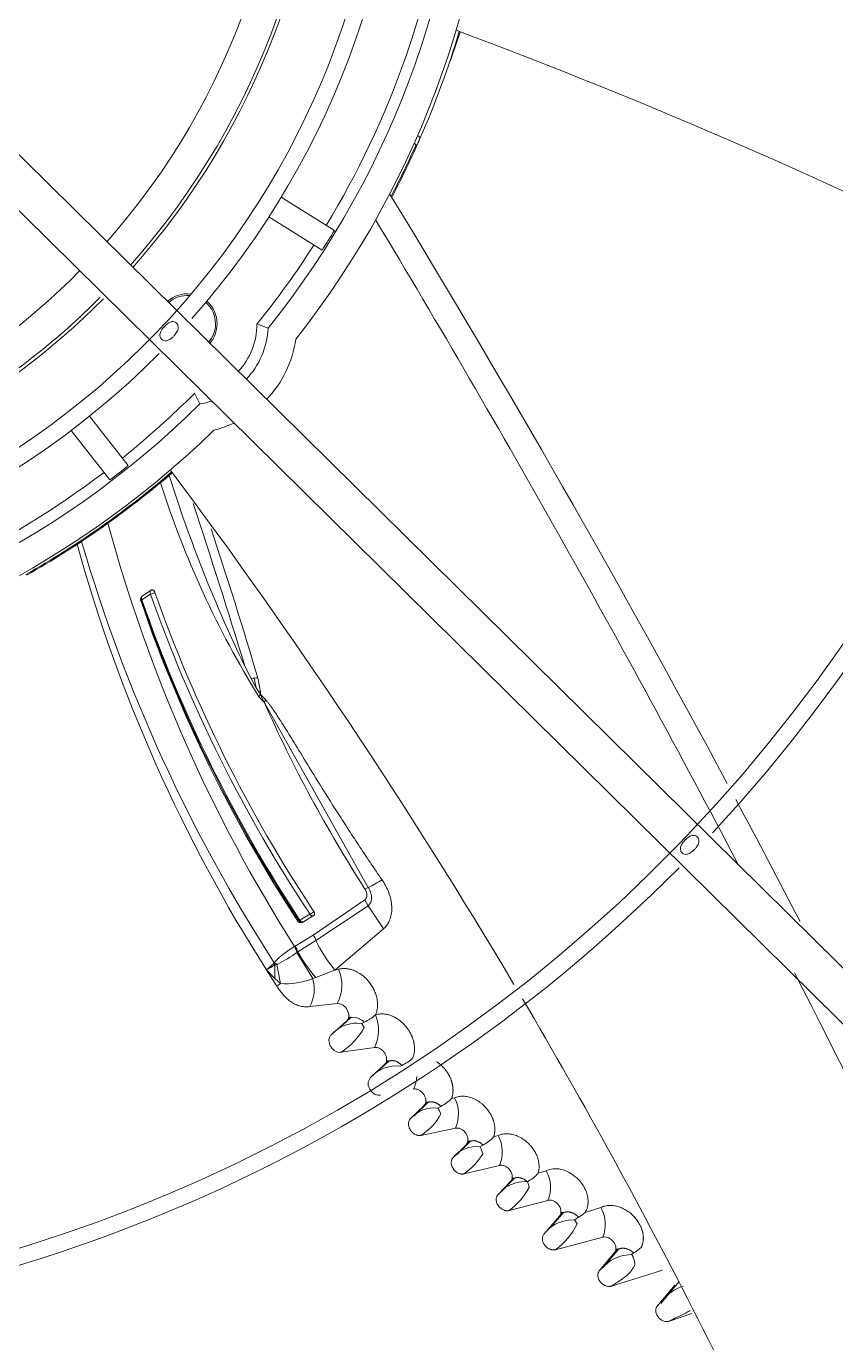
# Model space of a CAD drawing. Header units: millimetres. Extents: x 113490 to 142599, y -20467 to 115.
# Drawn here: x 123028.7 to 123150.5, y -10526.5 to -10328.6 of the extents above; entities that cross this region are included whole.
import ezdxf

# ---------------------------------------------------------------- set-up
doc = ezdxf.new("R2010")
doc.units = ezdxf.units.MM
doc.layers.add('DV3_0', color=7, linetype='Continuous')

msp = doc.modelspace()

# ---------------------------------------------------------------- linework, layer by layer
at = {"layer": 'DV3_0', "color": 7, "linetype": 'Continuous', "lineweight": 15}
for p, q in [((123286.33, -10603.11), (122977.04, -10298.11)), ((122973.48, -10303.03), (123282.15, -10607.41)), ((123075.01, -10359.27), (123067.01, -10354.27)), ((123073.16, -10362.24), (123065.15, -10357.24)), ((123063.37, -10373.32), (123065.06, -10373.94)), ((123053.99, -10383.74), (123054.79, -10385.35)), ((123043.99, -10394.63), (123038.18, -10387.19)), ((123041.24, -10396.79), (123035.42, -10389.35)), ((123046.05, -10414.8), (123047.34, -10413.95)), ((123046.16, -10414.2), (123047.45, -10413.35)), ((123045.87, -10414.9), (123045.93, -10414.8)), ((123063.71, -10428.77), (123063.61, -10428.62)), ((123063.71, -10428.77), (123063.7, -10428.63)), ((123063.92, -10428.97), (123063.91, -10428.67)), ((123079.62, -10458.31), (123080.12, -10458.09)), ((123071.84, -10465.24), (123079.58, -10459.94)), ((123072.23, -10466.03), (123080.09, -10460.82)), ((123079.58, -10459.94), (123080.09, -10460.82)), ((123080.09, -10460.82), (123082.41, -10464.29)), ((123069.71, -10463.08), (123069.53, -10463.15)), ((123071.34, -10462.11), (123069.84, -10463.01)), ((123071.89, -10462.31), (123070.39, -10463.22)), ((123069.12, -10466.91), (123071.84, -10465.24)), ((123069.05, -10466.95), (123069.12, -10466.91)), ((123069.51, -10467.76), (123072.23, -10466.03)), ((123065.92, -10469.5), (123065.96, -10469.44)), ((123065.92, -10469.5), (123066.08, -10469.71)), ((123065.96, -10469.44), (123066.35, -10469.66)), ((123065.97, -10469.39), (123066.48, -10469.61)), ((123066.35, -10469.66), (123066.48, -10469.61)), ((123066.89, -10472.51), (123066.35, -10469.66)), ((123069.35, -10467.87), (123069.38, -10467.85)), ((123069.38, -10467.85), (123069.51, -10467.76)), ((123071.75, -10471.78), (123069.38, -10467.85)), ((123066.36, -10472.9), (123064.8, -10470.48)), ((123075.09, -10470.49), (123072.23, -10471.59)), ((123071.33, -10475.98), (123075.42, -10475.53)), ((123076.87, -10478.14), (123074.54, -10480.25)), ((123077.44, -10477.69), (123075.74, -10479.23)), ((123079.16, -10478.51), (123079.51, -10478.33)), ((123079.52, -10479.13), (123079.16, -10478.51)), ((123081.08, -10482.14), (123076, -10482.86)), ((123080.42, -10486.72), (123082.58, -10484.71)), ((123083.27, -10484.15), (123081.58, -10485.71)), ((123084.98, -10484.94), (123085.18, -10484.83)), ((123086.89, -10483.67), (123086.83, -10483.69)), ((123086.48, -10492.83), (123088.48, -10490.91)), ((123089.14, -10490.36), (123086.96, -10492.44)), ((123090.57, -10491.26), (123091.03, -10490.99)), ((123090.57, -10491.26), (123090.83, -10491.66)), ((123093.11, -10489.69), (123092.66, -10489.81)), ((123090.83, -10491.66), (123091.06, -10492.09)), ((123093.22, -10494.27), (123088.05, -10495.36)), ((123099.66, -10495.39), (123098.98, -10495.59)), ((123092.91, -10498.66), (123094.83, -10496.75)), ((123095.49, -10496.2), (123093.38, -10498.27)), ((123096.93, -10497.07), (123097.37, -10496.8)), ((123097.17, -10497.57), (123097.38, -10498.09)), ((123099.86, -10499.88), (123094.53, -10501.14)), ((123106.88, -10500.67), (123105.68, -10501.06)), ((123099.66, -10504.22), (123101.52, -10502.31)), ((123099.66, -10504.22), (123100.73, -10503.22)), ((123102.16, -10501.76), (123100.13, -10503.83)), ((123104.06, -10502.32), (123104.21, -10502.75)), ((123104.21, -10502.75), (123104.33, -10503.17)), ((123107.15, -10505.13), (123101.33, -10506.66)), ((123109.56, -10506.92), (123107.63, -10509.13)), ((123115.11, -10506.2), (123112.74, -10506.96)), ((123106.57, -10510.16), (123108.89, -10507.49)), ((123110.26, -10508.1), (123111.13, -10508.05)), ((123111.13, -10508.05), (123111.75, -10507.64)), ((123111.13, -10508.05), (123111.35, -10508.34)), ((123111.35, -10508.34), (123111.57, -10508.66)), ((123115.39, -10510.67), (123108.29, -10512.54)), ((123114.91, -10515.69), (123117.16, -10512.99)), ((123117.83, -10512.41), (123115.99, -10514.6)), ((123119.29, -10513.3), (123119.73, -10513.26)), ((123119.73, -10513.26), (123120.05, -10513.04)), ((123114.91, -10515.69), (123116.25, -10514.41)), ((123120.08, -10513.96), (123120.16, -10514.24)), ((123124.4, -10515.62), (123116.7, -10518.02)), ((123123.62, -10521), (123126.23, -10517.9)), ((123126.89, -10517.35), (123124.12, -10520.61)), ((123128.82, -10522.16), (123125.45, -10523.3))]:
    msp.add_line(p, q, dxfattribs=at)
at = {"layer": 'DV3_0', "color": 7, "linetype": 'Continuous', "lineweight": 20}
for p, q in [((123087.38, -10346.6), (123087.25, -10346.54)), ((123062.5, -10426.65), (123061.54, -10424.79)), ((123063.27, -10428.05), (123062.95, -10426.6)), ((123063.61, -10428.62), (123063.27, -10428.05)), ((123063.91, -10428.67), (123063.49, -10426.55)), ((123063.61, -10428.62), (123063.7, -10428.63)), ((123063.91, -10429.06), (123063.67, -10429.39)), ((123064.44, -10430.2), (123063.67, -10429.39)), ((123063.7, -10428.63), (123063.91, -10428.67)), ((123063.82, -10428.94), (123063.71, -10428.77)), ((123063.82, -10428.94), (123063.92, -10428.97)), ((123063.91, -10429.06), (123063.92, -10428.97)), ((123064.17, -10429.63), (123063.91, -10429.06)), ((123064.44, -10430.2), (123064.17, -10429.63)), ((123064.44, -10430.2), (123064.68, -10429.87)), ((123080.12, -10458.09), (123064.44, -10430.2)), ((123082.41, -10464.29), (123075.09, -10470.49)), ((123069.03, -10466.96), (123069.05, -10466.95)), ((123064.8, -10470.48), (123065.92, -10469.5)), ((123065.96, -10469.44), (123065.97, -10469.39)), ((123066.08, -10469.71), (123066.04, -10471.76)), ((123066.04, -10471.76), (123064.8, -10470.48)), ((123072.23, -10471.59), (123071.75, -10471.78)), ((123066.89, -10472.51), (123066.04, -10471.76)), ((123066.36, -10472.9), (123066.89, -10472.51))]:
    msp.add_line(p, q, dxfattribs=at)
at = {"layer": 'DV3_0', "color": 7, "linetype": 'Continuous', "lineweight": 15}
for centre, radius, start, end in [((122959.24, -10288.99), 236, 317.0271, 45.7088), ((122959.24, -10288.99), 233.5, 316.4663, 45.8392), ((122959.24, -10288.99), 126, 318.4756, 45.1616), ((122959.24, -10288.99), 123.5, 317.6348, 45.2819), ((122959.24, -10288.99), 113.75, 318.4247, 45.086), ((122959.24, -10288.99), 114.25, 318.4114, 0), ((122959.24, -10288.99), 135.7, 321.2429, 359.7571), ((122959.24, -10288.99), 140, 321.7677, 359.2323), ((122959.24, -10288.99), 134, 328.7483, 352.2517), ((122788.51, -11146.42), 872.25, 63.43384, 69.5445), ((122959.24, -10288.99), 140.5, 336.3104, 343.3028), ((122972.83, -10290), 127.37, 339.734, 341.9536), ((122959.24, -10288.99), 140.5, 332.3654, 335.7939), ((121512.13, -11313.07), 1840.9, 28.22591, 31.40572), ((121434.86, -11348.24), 1921.39, 27.72245, 31.03383), ((122959.24, -10288.99), 134, 320.9991, 327.2517), ((122959.24, -10288.99), 114.25, 251.4688, 315.1695), ((122959.24, -10288.99), 113.75, 252.7316, 315.086), ((123052.87, -10373.3), 4.5, 82.604, 131.7492), ((123052.87, -10373.3), 4.25, 84.8173, 131.5341), ((123052.87, -10373.3), 4.25, 0, 48), ((123052.87, -10373.3), 4.5, 0, 48), ((122959.24, -10288.99), 123.5, 316.2428, 317.6348), ((122959.24, -10288.99), 123.5, 226.1082, 316.2428), ((123052.87, -10373.3), 4.25, 319.2681, 0), ((123052.87, -10373.3), 4.5, 318, 0), ((123052.87, -10373.3), 10.5, 316.9653, 359.8902), ((123052.87, -10373.3), 12.2, 316.7471, 356.9852), ((123052.87, -10373.3), 16.5, 316.3964, 351.8862), ((122959.24, -10288.99), 126, 270, 315.2026), ((122959.24, -10288.99), 134, 308.7483, 315.0009), ((122959.24, -10288.99), 135.7, 276.2429, 314.7571), ((123052.87, -10373.3), 12.2, 279.0148, 287.4816), ((123052.87, -10373.3), 16.5, 284.1138, 295.142), ((122959.24, -10288.99), 140, 276.7677, 314.2323), ((122959.24, -10288.99), 134, 283.7483, 307.2517), ((122959.24, -10288.99), 140.5, 299.6325, 310.6019), ((122352.06, -10918.01), 872.25, 30.70257, 36.8175), ((123263.14, -10343.25), 230.17, 195.1216, 212.5095), ((123268.36, -10338.44), 241.06, 196.2834, 212.9029), ((123263.64, -10343.63), 235.85, 195.4508, 212.5348), ((123046.48, -10414.74), 0.635, 120.3769, 194.3524), ((123046.39, -10414.63), 0.493, 117.9807, 200.505), ((123046.63, -10410.79), 3.25, 282.6415, 295.2259), ((123254.01, -10341.02), 219.15, 199.4393, 213.5401), ((123254.29, -10340.87), 218.76, 199.4529, 213.5312), ((123248.84, -10345.28), 214.58, 198.9328, 213.3194), ((123250.03, -10344.28), 215.94, 199.0626, 213.3779), ((123250.49, -10343.91), 216.38, 199.1244, 213.3976), ((123066.43, -10427.07), 3.21, 215.5979, 218.278), ((123255.32, -10345.25), 208.93, 203.992, 212.7603), ((122959.24, -10288.99), 551.5, 285.4775, 344.5225), ((121512.13, -11313.07), 1840.9, 27.49382, 28.13982), ((122959.24, -10288.99), 233.5, 315.7154, 316.4663), ((122959.24, -10288.99), 233.5, 225.7814, 315.7154), ((122959.24, -10288.99), 236, 270, 315.2644), ((123059.17, -10417.63), 45.56, 297.3771, 300.36), ((123068.14, -10456.64), 6.34, 300.3343, 306.7823), ((123069.27, -10462.06), 1.11, 293.1128, 301.0288), ((123070.12, -10462.82), 0.486, 212.6809, 304.1901), ((123074.35, -10476.8), 11.19, 118.3562, 138.4923), ((123066.46, -10468.36), 2.93, 9.6098, 28.6807), ((123066.47, -10468.42), 2.97, 10.9843, 29.6557), ((123066.14, -10469.23), 0.478, 262.6265, 295.5933), ((123052.15, -10442.63), 30.55, 297.9795, 304.2758), ((123040.12, -10292.84), 181.06, 281.1372, 281.3151), ((123070.43, -10472.73), 5.72, 330.7489, 24.2522), ((121434.86, -11348.24), 1921.39, 24.56568, 27.16861), ((123066.45, -10473.38), 5.53, 331.8842, 16.797), ((122352.06, -10918.01), 872.25, 23.32871, 30.53654), ((123077.06, -10472.7), 6.13, 293.4978, 312.3418), ((123075.66, -10479.56), 6, 334.5296, 22.8148), ((123081.27, -10477.3), 0.106, 127.455, 138.9521), ((123078.46, -10483.66), 5.2, 82.2332, 138.9483), ((123070.01, -10473.69), 10.96, 303.1447, 330.2122), ((123084.38, -10490.13), 5.22, 83.3621, 139.2655), ((123082.66, -10479.42), 5.97, 295.061, 314.3575), ((123081.79, -10486.06), 5.64, 335.6062, 355.4046), ((123089.95, -10495.75), 4.54, 82.1058, 139.9003), ((123088.43, -10485.67), 5.92, 296.0332, 315.5868), ((123088.29, -10492.1), 5.39, 336.3081, 26.5856), ((123083.46, -10488.1), 8.58, 302.2935, 332.2899), ((123095.08, -10497.84), 5.2, 336.8968, 28.1141), ((123096.37, -10501.54), 4.5, 82.8527, 140.2674), ((123091.1, -10500.13), 6.59, 22.8107, 27.6678), ((123094.7, -10491.55), 5.89, 296.95, 316.6197), ((123088.56, -10492.71), 10.33, 305.3082, 328.6579), ((123101.32, -10497.14), 5.86, 297.8556, 317.9842), ((123102.48, -10503.17), 5.06, 337.2472, 29.5928), ((123103.77, -10507.86), 5.55, 87.0019, 123.1926), ((123095.19, -10498.33), 10.35, 306.4065, 332.1042), ((123109, -10502.5), 5.83, 298.135, 309.9847), ((123110.73, -10508.72), 5.06, 337.3362, 29.9393), ((123110.87, -10513.53), 5.46, 96.3262, 141.9258), ((123101.88, -10503.8), 10.84, 306.252, 333.384), ((123117.15, -10507.99), 5.82, 299.8593, 314.3251), ((123119.96, -10519.87), 6.6, 95.7956, 124.1612), ((123114.27, -10515.53), 6.03, 7.0938, 12.3213), ((123129.24, -10523.81), 6.04, 106.4811, 137.7838), ((123132.7, -10528.19), 11.58, 133.2213, 141.6416)]:
    msp.add_arc(centre, radius, start, end, dxfattribs=at)
at = {"layer": 'DV3_0', "color": 7, "linetype": 'Continuous', "lineweight": 20}
for centre, radius, start, end in [((122959.24, -10288.99), 108.75, 318.5638, 45.4011), ((122959.24, -10288.99), 140.35, 332.362, 335.7939), ((122959.24, -10288.99), 108.75, 249.0395, 315.4011), ((122959.24, -10288.99), 140.35, 299.6151, 310.5445), ((123254.69, -10331.41), 214.54, 197.5546, 205.8027), ((123184.78, -10354.14), 142.58, 197.5793, 211.8537), ((121784.51, -10815.84), 1335.56, 17.02527, 18.12677), ((122328.91, -10644.7), 766.29, 16.54046, 18.29437), ((123103.79, -10404.77), 46.74, 207.9173, 209.8819), ((123179.79, -10319.85), 159.23, 223.3026, 223.7042), ((123069.42, -10466.94), 2.96, 17.8925, 35.1018), ((123066.74, -10468.5), 2.86, 14.9315, 33.7265), ((123090.02, -10457.75), 19.62, 204.9566, 220.4757), ((123046.6, -10438.77), 36.56, 299.8509, 302.1929), ((123087.56, -10457.83), 20.6, 208.8348, 221.922), ((123067.79, -10461.92), 10.63, 265.1255, 291.8661)]:
    msp.add_arc(centre, radius, start, end, dxfattribs=at)
for centre, major_axis, ratio, start_param, end_param in [((123087.44, -10345.24), (0.458, -0.201), 0.498743, 0, 1.571241), ((123086.93, -10346.39), (0.456, -0.205), 0.498451, 0, 1.57124), ((123086.93, -10346.39), (0.302, -0.399), 0.432332, 0.901374, 1.803204), ((123042.24, -10442.2), (36.82, 12.36), 0.272936, 0.884781, 0.899668), ((123042.24, -10442.2), (36.82, 12.36), 0.272936, 0.867185, 0.884781)]:
    msp.add_ellipse(centre, major_axis=major_axis, ratio=ratio, start_param=start_param, end_param=end_param, dxfattribs=at)
at = {"layer": 'DV3_0', "color": 7, "linetype": 'Continuous', "lineweight": 15}
for centre, major_axis, ratio, start_param, end_param in [((122915.75, -10274.04), (176.32, -60.71), 0.866797, -0.078814, -0.070986), ((123070.65, -10358.61), (-11.56, -18.5), 0.186545, 1.490488, 1.651105), ((123040.12, -10392.51), (-17.19, -13.43), 0.186545, 1.490488, 1.651105)]:
    msp.add_ellipse(centre, major_axis=major_axis, ratio=ratio, start_param=start_param, end_param=end_param, dxfattribs=at)
for points, knots in [([(123049, -10375.62), (123048.96, -10375.58), (123048.88, -10375.49), (123048.76, -10375.25), (123048.73, -10374.84), (123048.91, -10374.4), (123049.17, -10374.01), (123049.53, -10373.6), (123049.99, -10373.19), (123050.52, -10372.95), (123050.9, -10372.98), (123051.14, -10373.09), (123051.23, -10373.17), (123051.27, -10373.2)], [0, 0, 0, 0, 0.040646, 0.082274, 0.181944, 0.323646, 0.41357, 0.509807, 0.690903, 0.824258, 0.919018, 0.959797, 1, 1, 1, 1]), ([(123051.27, -10373.2), (123051.31, -10373.25), (123051.4, -10373.34), (123051.51, -10373.59), (123051.55, -10373.99), (123051.38, -10374.44), (123051.12, -10374.83), (123050.85, -10375.15), (123050.55, -10375.43), (123050.18, -10375.7), (123049.77, -10375.88), (123049.38, -10375.85), (123049.14, -10375.74), (123049.05, -10375.66), (123049, -10375.62)], [0, 0, 0, 0, 0.040717, 0.082601, 0.183674, 0.325225, 0.413967, 0.5088, 0.602375, 0.688214, 0.822702, 0.918959, 0.959862, 1, 1, 1, 1]), ([(123046.05, -10414.8), (123046.05, -10414.78), (123046.03, -10414.74), (123046.01, -10414.69), (123045.99, -10414.62), (123045.98, -10414.54), (123045.98, -10414.44), (123046.01, -10414.36), (123046.05, -10414.29), (123046.1, -10414.23), (123046.14, -10414.21), (123046.16, -10414.2)], [0, 0, 0, 0, 0.068654, 0.146101, 0.232585, 0.334041, 0.480381, 0.632297, 0.740255, 0.880768, 1, 1, 1, 1]), ([(123047.34, -10413.95), (123047.28, -10413.84), (123047.26, -10413.71), (123047.3, -10413.48), (123047.36, -10413.39), (123047.45, -10413.35)], [0, 0, 0, 0, 0.5, 0.5, 1, 1, 1, 1]), ([(123047.45, -10413.35), (123047.46, -10413.34), (123047.49, -10413.33), (123047.54, -10413.31), (123047.6, -10413.31), (123047.67, -10413.33), (123047.75, -10413.37), (123047.84, -10413.43), (123047.91, -10413.52), (123047.98, -10413.62), (123048, -10413.69), (123048.02, -10413.72)], [0, 0, 0, 0, 0.075079, 0.150644, 0.228664, 0.352639, 0.477385, 0.607267, 0.740203, 0.871682, 1, 1, 1, 1]), ([(123046.05, -10414.8), (123046.02, -10414.8), (123045.97, -10414.81), (123045.94, -10414.81), (123045.93, -10414.8)], [0, 0, 0, 0, 0.499963, 1, 1, 1, 1]), ([(123127.33, -10452.86), (123127.29, -10452.81), (123127.21, -10452.72), (123127.09, -10452.49), (123127.06, -10452.09), (123127.23, -10451.65), (123127.5, -10451.26), (123127.77, -10450.95), (123128.08, -10450.67), (123128.45, -10450.4), (123128.87, -10450.21), (123129.26, -10450.24), (123129.49, -10450.35), (123129.58, -10450.43), (123129.63, -10450.47)], [0, 0, 0, 0, 0.040488, 0.081902, 0.180627, 0.320355, 0.409206, 0.504808, 0.600124, 0.687341, 0.822717, 0.918807, 0.959755, 1, 1, 1, 1]), ([(123129.63, -10450.47), (123129.67, -10450.51), (123129.75, -10450.6), (123129.87, -10450.85), (123129.9, -10451.25), (123129.73, -10451.68), (123129.46, -10452.07), (123129.19, -10452.38), (123128.89, -10452.66), (123128.52, -10452.94), (123128.1, -10453.12), (123127.7, -10453.09), (123127.47, -10452.98), (123127.37, -10452.9), (123127.33, -10452.86)], [0, 0, 0, 0, 0.040529, 0.082096, 0.181604, 0.321297, 0.409637, 0.504692, 0.598943, 0.685714, 0.821727, 0.918717, 0.959765, 1, 1, 1, 1]), ([(123071.94, -10461.71), (123071.95, -10461.73), (123071.97, -10461.77), (123072, -10461.83), (123072.02, -10461.9), (123072.04, -10461.98), (123072.04, -10462.07), (123072.02, -10462.17), (123071.97, -10462.25), (123071.92, -10462.29), (123071.89, -10462.31)], [0, 0, 0, 0, 0.086581, 0.173323, 0.261691, 0.392619, 0.521302, 0.685994, 0.841523, 1, 1, 1, 1]), ([(123070.39, -10463.22), (123070.36, -10463.23), (123070.32, -10463.26), (123070.24, -10463.29), (123070.16, -10463.32), (123070.06, -10463.34), (123069.94, -10463.35), (123069.81, -10463.34), (123069.7, -10463.3), (123069.6, -10463.24), (123069.55, -10463.18), (123069.53, -10463.15)], [0, 0, 0, 0, 0.099456, 0.197178, 0.293807, 0.390006, 0.537714, 0.671041, 0.795208, 0.901241, 1, 1, 1, 1]), ([(123069.84, -10463.01), (123069.91, -10463.12), (123070.02, -10463.2), (123070.22, -10463.28), (123070.32, -10463.27), (123070.39, -10463.22)], [0, 0, 0, 0, 0.5, 0.5, 1, 1, 1, 1]), ([(123071.34, -10462.11), (123071.35, -10462.12), (123071.37, -10462.15), (123071.41, -10462.19), (123071.44, -10462.22), (123071.49, -10462.26), (123071.54, -10462.3), (123071.63, -10462.35), (123071.73, -10462.36), (123071.82, -10462.35), (123071.87, -10462.32), (123071.89, -10462.31)], [0, 0, 0, 0, 0.074951, 0.140477, 0.196539, 0.243124, 0.374483, 0.49079, 0.674123, 0.840338, 1, 1, 1, 1]), ([(123075.64, -10470.38), (123075.7, -10470.36), (123075.82, -10470.33), (123076, -10470.3), (123076.18, -10470.28), (123076.36, -10470.27), (123076.55, -10470.26), (123076.73, -10470.27), (123076.92, -10470.29), (123077.11, -10470.32), (123077.3, -10470.35), (123077.49, -10470.4), (123077.68, -10470.46), (123078.08, -10470.6), (123078.67, -10470.88), (123079.41, -10471.4), (123080.02, -10472.01), (123080.52, -10472.64), (123080.9, -10473.29), (123081.21, -10473.96), (123081.38, -10474.56), (123081.47, -10475.06), (123081.51, -10475.44), (123081.52, -10475.82), (123081.49, -10476.18), (123081.43, -10476.54), (123081.34, -10476.89), (123081.25, -10477.11), (123081.21, -10477.22)], [0, 0, 0, 0, 0.01916, 0.038106, 0.056888, 0.075557, 0.094165, 0.112765, 0.131411, 0.150154, 0.169045, 0.188136, 0.207474, 0.227106, 0.308139, 0.388604, 0.471786, 0.538196, 0.605101, 0.673066, 0.74109, 0.778944, 0.816044, 0.852661, 0.889074, 0.925575, 0.962455, 1, 1, 1, 1]), ([(123066.36, -10472.9), (123066.43, -10473), (123066.56, -10473.2), (123066.77, -10473.49), (123066.97, -10473.76), (123067.17, -10474.01), (123067.37, -10474.24), (123067.57, -10474.46), (123067.77, -10474.66), (123067.97, -10474.85), (123068.17, -10475.02), (123068.37, -10475.17), (123068.57, -10475.31), (123068.76, -10475.44), (123069.02, -10475.59), (123069.34, -10475.74), (123069.73, -10475.88), (123070.12, -10475.97), (123070.52, -10476.02), (123070.93, -10476.03), (123071.2, -10476), (123071.33, -10475.98)], [0, 0, 0, 0, 0.057027, 0.111487, 0.163518, 0.213259, 0.260853, 0.306447, 0.350191, 0.392239, 0.432746, 0.471873, 0.509778, 0.546624, 0.582569, 0.6503, 0.717455, 0.785065, 0.854112, 0.925494, 1, 1, 1, 1]), ([(123075.42, -10475.53), (123075.88, -10475.48), (123076.44, -10475.75), (123077.01, -10476.54), (123077.15, -10476.88), (123077.21, -10477.56), (123077.12, -10477.91), (123076.87, -10478.14)], [0, 0, 0, 0, 0.5, 0.5, 0.75, 0.75, 1, 1, 1, 1]), ([(123079.51, -10478.33), (123079.05, -10477.9), (123078.49, -10477.63), (123077.52, -10477.56), (123077.1, -10477.75), (123076.87, -10478.14)], [0, 0, 0, 0, 0.5, 0.5, 1, 1, 1, 1]), ([(123086.83, -10483.69), (123086.85, -10483.64), (123086.89, -10483.53), (123086.94, -10483.37), (123086.98, -10483.2), (123087.01, -10483.04), (123087.04, -10482.87), (123087.06, -10482.71), (123087.07, -10482.54), (123087.08, -10482.37), (123087.07, -10482.2), (123087.07, -10482.04), (123087.05, -10481.87), (123087.03, -10481.71), (123087.01, -10481.55), (123086.97, -10481.39), (123086.94, -10481.23), (123086.9, -10481.07), (123086.85, -10480.92), (123086.8, -10480.76), (123086.74, -10480.62), (123086.69, -10480.47), (123086.62, -10480.32), (123086.56, -10480.18), (123086.49, -10480.05), (123086.42, -10479.91), (123086.34, -10479.78), (123086.27, -10479.65), (123086.19, -10479.53), (123086.1, -10479.41), (123086.02, -10479.29), (123085.94, -10479.18), (123085.85, -10479.07), (123085.77, -10478.97), (123085.68, -10478.86), (123085.59, -10478.77), (123085.37, -10478.53), (123085, -10478.19), (123084.45, -10477.79), (123083.9, -10477.49), (123083.43, -10477.3), (123083.04, -10477.19), (123082.72, -10477.13), (123082.4, -10477.09), (123082.09, -10477.08), (123081.79, -10477.1), (123081.49, -10477.14), (123081.3, -10477.19), (123081.21, -10477.22)], [0, 0, 0, 0, 0.018271, 0.036367, 0.054293, 0.072053, 0.089651, 0.107087, 0.124357, 0.141458, 0.15839, 0.17515, 0.19174, 0.208158, 0.224405, 0.240482, 0.256387, 0.272115, 0.287663, 0.303028, 0.318207, 0.3332, 0.348005, 0.36262, 0.377045, 0.391281, 0.405327, 0.419176, 0.432823, 0.446261, 0.459487, 0.4725, 0.485297, 0.497878, 0.510245, 0.522398, 0.534339, 0.599607, 0.661765, 0.720651, 0.776416, 0.808812, 0.841042, 0.873103, 0.905011, 0.936795, 0.968461, 1, 1, 1, 1]), ([(123074.54, -10480.25), (123074.44, -10480.33), (123074.28, -10480.56), (123074.18, -10481), (123074.24, -10481.51), (123074.45, -10482.01), (123074.79, -10482.43), (123075.18, -10482.72), (123075.59, -10482.87), (123075.86, -10482.88), (123076, -10482.86)], [0, 0, 0, 0, 0.124936, 0.249948, 0.37496, 0.499972, 0.624983, 0.749995, 0.875007, 1, 1, 1, 1]), ([(123082.58, -10484.71), (123082.62, -10484.66), (123082.71, -10484.57), (123082.84, -10484.33), (123082.91, -10483.96), (123082.84, -10483.46), (123082.61, -10482.97), (123082.27, -10482.56), (123081.87, -10482.28), (123081.52, -10482.16), (123081.26, -10482.13), (123081.14, -10482.14), (123081.08, -10482.14)], [0, 0, 0, 0, 0.059896, 0.120557, 0.250312, 0.386572, 0.52658, 0.661624, 0.782933, 0.893402, 0.946876, 1, 1, 1, 1]), ([(123085.18, -10484.83), (123085.15, -10484.8), (123085.09, -10484.73), (123084.99, -10484.64), (123084.89, -10484.56), (123084.78, -10484.48), (123084.67, -10484.41), (123084.56, -10484.34), (123084.45, -10484.29), (123084.34, -10484.24), (123084.23, -10484.19), (123084.11, -10484.16), (123084, -10484.13), (123083.89, -10484.11), (123083.78, -10484.1), (123083.66, -10484.1), (123083.56, -10484.11), (123083.45, -10484.12), (123083.34, -10484.15), (123083.24, -10484.18), (123083.14, -10484.22), (123083.05, -10484.26), (123082.96, -10484.32), (123082.87, -10484.38), (123082.79, -10484.45), (123082.71, -10484.53), (123082.64, -10484.62), (123082.6, -10484.68), (123082.58, -10484.71)], [0, 0, 0, 0, 0.036444, 0.072973, 0.109626, 0.146433, 0.183416, 0.220587, 0.257954, 0.295519, 0.333281, 0.371238, 0.409385, 0.447719, 0.486241, 0.524952, 0.563852, 0.602932, 0.642178, 0.681573, 0.721097, 0.76073, 0.800452, 0.840247, 0.880102, 0.92001, 0.959973, 1, 1, 1, 1]), ([(123092.66, -10489.81), (123092.68, -10489.76), (123092.72, -10489.65), (123092.76, -10489.48), (123092.8, -10489.32), (123092.83, -10489.15), (123092.85, -10488.98), (123092.86, -10488.81), (123092.87, -10488.64), (123092.87, -10488.47), (123092.86, -10488.3), (123092.85, -10488.13), (123092.82, -10487.96), (123092.8, -10487.8), (123092.76, -10487.63), (123092.72, -10487.47), (123092.68, -10487.31), (123092.63, -10487.16), (123092.58, -10487), (123092.52, -10486.85), (123092.46, -10486.71), (123092.39, -10486.56), (123092.32, -10486.42), (123092.25, -10486.28), (123092.17, -10486.15), (123092.09, -10486.02), (123092.01, -10485.89), (123091.93, -10485.77), (123091.84, -10485.65), (123091.76, -10485.54), (123091.67, -10485.43), (123091.58, -10485.32), (123091.49, -10485.22), (123091.4, -10485.12), (123091.31, -10485.03), (123091.22, -10484.94), (123091.05, -10484.77), (123090.8, -10484.55), (123090.54, -10484.37), (123090.41, -10484.28), (123090.4, -10484.27)], [0, 0, 0, 0, 0.0188169, 0.037444, 0.0558864, 0.0741494, 0.0922368, 0.1101451, 0.1278699, 0.1454077, 0.1627565, 0.1799147, 0.1968819, 0.2136584, 0.2302451, 0.2466419, 0.2628435, 0.2788445, 0.2946408, 0.3102299, 0.3256097, 0.3407775, 0.3557312, 0.3704702, 0.3849944, 0.3993046, 0.4133954, 0.4272587, 0.4408884, 0.4542797, 0.4674296, 0.4803362, 0.4929989, 0.505418, 0.5175947, 0.5295311, 0.5412296, 0.5829164, 0.6240736, 0.6289809, 0.6289809, 0.6289809, 0.6289809]), ([(123080.42, -10486.72), (123080.21, -10486.91), (123080.09, -10487.22), (123080.1, -10487.73), (123080.16, -10488.08), (123080.42, -10488.57), (123080.66, -10488.83), (123080.91, -10489.04), (123081.04, -10489.12), (123081.43, -10489.3), (123081.69, -10489.34), (123081.94, -10489.29)], [0, 0, 0, 0, 0.25, 0.25, 0.375, 0.5, 0.625, 0.625, 0.75, 0.75, 1, 1, 1, 1]), ([(123088.48, -10490.91), (123088.52, -10490.86), (123088.61, -10490.76), (123088.74, -10490.51), (123088.8, -10490.14), (123088.72, -10489.63), (123088.47, -10489.15), (123088.11, -10488.75), (123087.7, -10488.49), (123087.36, -10488.38), (123087.1, -10488.36), (123086.98, -10488.38), (123086.92, -10488.38)], [0, 0, 0, 0, 0.06099, 0.122527, 0.253782, 0.391334, 0.532112, 0.667262, 0.786805, 0.8949, 0.947606, 1, 1, 1, 1]), ([(123098.98, -10495.59), (123099, -10495.54), (123099.03, -10495.43), (123099.08, -10495.27), (123099.11, -10495.11), (123099.13, -10494.94), (123099.15, -10494.77), (123099.16, -10494.61), (123099.16, -10494.44), (123099.16, -10494.27), (123099.15, -10494.11), (123099.13, -10493.94), (123099.11, -10493.78), (123099.07, -10493.62), (123099.04, -10493.45), (123099, -10493.3), (123098.95, -10493.14), (123098.9, -10492.98), (123098.84, -10492.83), (123098.78, -10492.68), (123098.71, -10492.54), (123098.64, -10492.39), (123098.57, -10492.25), (123098.49, -10492.12), (123098.41, -10491.98), (123098.33, -10491.86), (123098.24, -10491.73), (123098.15, -10491.61), (123098.06, -10491.49), (123097.97, -10491.37), (123097.88, -10491.26), (123097.78, -10491.16), (123097.68, -10491.05), (123097.59, -10490.95), (123097.49, -10490.86), (123097.39, -10490.77), (123097.22, -10490.62), (123096.96, -10490.41), (123096.61, -10490.17), (123096.25, -10489.96), (123095.89, -10489.79), (123095.52, -10489.65), (123095.15, -10489.55), (123094.78, -10489.48), (123094.42, -10489.46), (123094.07, -10489.46), (123093.73, -10489.5), (123093.41, -10489.58), (123093.21, -10489.65), (123093.11, -10489.69)], [0, 0, 0, 0, 0.018442, 0.036725, 0.054854, 0.072835, 0.090674, 0.108365, 0.125903, 0.143287, 0.160511, 0.177577, 0.194483, 0.21123, 0.227819, 0.244251, 0.260522, 0.276624, 0.292555, 0.30831, 0.323889, 0.339287, 0.354502, 0.369535, 0.384384, 0.39905, 0.413529, 0.427811, 0.44189, 0.45576, 0.469417, 0.482859, 0.496085, 0.509094, 0.521889, 0.534471, 0.546843, 0.587075, 0.626952, 0.666379, 0.705324, 0.743814, 0.781842, 0.819366, 0.856387, 0.892912, 0.928997, 0.964692, 1, 1, 1, 1]), ([(123091.03, -10490.99), (123091, -10490.96), (123090.94, -10490.9), (123090.84, -10490.81), (123090.74, -10490.73), (123090.63, -10490.66), (123090.53, -10490.59), (123090.42, -10490.53), (123090.31, -10490.48), (123090.2, -10490.43), (123090.09, -10490.39), (123089.98, -10490.36), (123089.87, -10490.33), (123089.76, -10490.32), (123089.65, -10490.31), (123089.54, -10490.31), (123089.43, -10490.32), (123089.33, -10490.33), (123089.23, -10490.35), (123089.13, -10490.39), (123089.03, -10490.42), (123088.94, -10490.47), (123088.85, -10490.52), (123088.77, -10490.59), (123088.69, -10490.66), (123088.61, -10490.73), (123088.54, -10490.82), (123088.5, -10490.88), (123088.48, -10490.91)], [0, 0, 0, 0, 0.036352, 0.072798, 0.109377, 0.146118, 0.18304, 0.220157, 0.257476, 0.295, 0.332728, 0.370656, 0.408782, 0.447104, 0.485619, 0.524332, 0.56324, 0.602335, 0.641603, 0.681028, 0.720589, 0.760269, 0.800046, 0.839906, 0.879834, 0.919824, 0.959877, 1, 1, 1, 1]), ([(123088.05, -10495.36), (123088.01, -10495.36), (123087.94, -10495.37), (123087.83, -10495.38), (123087.72, -10495.38), (123087.61, -10495.36), (123087.49, -10495.34), (123087.38, -10495.31), (123087.24, -10495.25), (123087.06, -10495.16), (123086.86, -10495.02), (123086.67, -10494.84), (123086.43, -10494.55), (123086.26, -10494.22), (123086.18, -10493.87), (123086.16, -10493.62), (123086.18, -10493.38), (123086.24, -10493.18), (123086.31, -10493.03), (123086.39, -10492.92), (123086.45, -10492.86), (123086.48, -10492.83)], [0, 0, 0, 0, 0.03153, 0.062353, 0.092698, 0.122808, 0.152931, 0.183314, 0.214201, 0.272671, 0.33125, 0.397261, 0.466453, 0.605489, 0.675489, 0.744759, 0.812256, 0.879292, 0.920718, 0.960761, 1, 1, 1, 1]), ([(123094.83, -10496.75), (123094.87, -10496.7), (123094.96, -10496.6), (123095.09, -10496.34), (123095.15, -10495.96), (123095.04, -10495.46), (123094.78, -10494.98), (123094.41, -10494.59), (123093.99, -10494.35), (123093.65, -10494.25), (123093.4, -10494.24), (123093.28, -10494.26), (123093.22, -10494.27)], [0, 0, 0, 0, 0.061807, 0.124124, 0.256475, 0.394954, 0.536432, 0.672108, 0.790426, 0.896509, 0.948354, 1, 1, 1, 1]), ([(123105.68, -10501.06), (123105.7, -10501), (123105.73, -10500.89), (123105.77, -10500.7), (123105.8, -10500.52), (123105.81, -10500.33), (123105.82, -10500.15), (123105.82, -10499.96), (123105.81, -10499.78), (123105.8, -10499.59), (123105.77, -10499.41), (123105.74, -10499.23), (123105.69, -10499.05), (123105.65, -10498.87), (123105.59, -10498.69), (123105.53, -10498.52), (123105.46, -10498.35), (123105.38, -10498.18), (123105.3, -10498.02), (123105.22, -10497.86), (123105.13, -10497.71), (123105.03, -10497.56), (123104.93, -10497.41), (123104.83, -10497.27), (123104.73, -10497.13), (123104.62, -10497), (123104.51, -10496.87), (123104.39, -10496.75), (123104.28, -10496.63), (123104.16, -10496.52), (123104.05, -10496.41), (123103.93, -10496.31), (123103.74, -10496.15), (123103.48, -10495.96), (123103.13, -10495.74), (123102.77, -10495.55), (123102.4, -10495.39), (123102.04, -10495.27), (123101.67, -10495.18), (123101.31, -10495.13), (123100.95, -10495.12), (123100.61, -10495.13), (123100.27, -10495.19), (123099.96, -10495.27), (123099.76, -10495.35), (123099.66, -10495.39)], [0, 0, 0, 0, 0.020468, 0.040767, 0.060906, 0.080896, 0.100734, 0.120412, 0.139924, 0.159268, 0.17844, 0.197441, 0.216274, 0.234941, 0.25344, 0.27176, 0.289895, 0.307839, 0.32559, 0.343143, 0.360495, 0.377644, 0.394592, 0.411334, 0.427858, 0.444152, 0.460208, 0.476019, 0.491583, 0.506899, 0.521967, 0.53679, 0.551373, 0.590916, 0.630156, 0.669009, 0.707438, 0.745452, 0.78305, 0.820202, 0.856913, 0.893195, 0.929104, 0.964702, 1, 1, 1, 1]), ([(123097.37, -10496.8), (123097.34, -10496.77), (123097.27, -10496.7), (123097.16, -10496.61), (123097.05, -10496.53), (123096.94, -10496.45), (123096.82, -10496.39), (123096.7, -10496.33), (123096.59, -10496.27), (123096.47, -10496.23), (123096.35, -10496.2), (123096.23, -10496.17), (123096.11, -10496.15), (123095.99, -10496.14), (123095.87, -10496.15), (123095.76, -10496.16), (123095.65, -10496.18), (123095.54, -10496.2), (123095.43, -10496.24), (123095.33, -10496.29), (123095.24, -10496.34), (123095.14, -10496.41), (123095.06, -10496.48), (123094.97, -10496.56), (123094.9, -10496.65), (123094.85, -10496.72), (123094.83, -10496.75)], [0, 0, 0, 0, 0.039346, 0.078811, 0.118442, 0.158273, 0.198325, 0.238613, 0.279143, 0.319916, 0.36093, 0.402181, 0.443665, 0.485381, 0.527332, 0.569514, 0.611916, 0.654521, 0.697304, 0.740242, 0.78331, 0.826485, 0.869749, 0.91309, 0.956504, 1, 1, 1, 1]), ([(123094.53, -10501.14), (123094.49, -10501.15), (123094.42, -10501.16), (123094.31, -10501.17), (123094.2, -10501.17), (123094.09, -10501.16), (123093.98, -10501.14), (123093.87, -10501.11), (123093.72, -10501.06), (123093.55, -10500.98), (123093.34, -10500.85), (123093.14, -10500.68), (123092.9, -10500.39), (123092.72, -10500.06), (123092.62, -10499.72), (123092.6, -10499.46), (123092.62, -10499.22), (123092.67, -10499.02), (123092.74, -10498.87), (123092.81, -10498.75), (123092.88, -10498.69), (123092.91, -10498.66)], [0, 0, 0, 0, 0.030968, 0.061254, 0.091074, 0.120656, 0.150233, 0.18004, 0.210303, 0.267998, 0.325834, 0.39348, 0.461361, 0.601707, 0.672161, 0.741845, 0.810514, 0.878591, 0.920293, 0.960563, 1, 1, 1, 1]), ([(123101.52, -10502.31), (123101.56, -10502.26), (123101.65, -10502.16), (123101.77, -10501.9), (123101.82, -10501.52), (123101.7, -10501.01), (123101.42, -10500.54), (123101.04, -10500.16), (123100.62, -10499.93), (123100.28, -10499.85), (123100.03, -10499.84), (123099.91, -10499.87), (123099.86, -10499.88)], [0, 0, 0, 0, 0.062363, 0.12517, 0.258167, 0.39723, 0.539211, 0.675362, 0.792735, 0.897052, 0.948727, 1, 1, 1, 1]), ([(123112.74, -10506.96), (123112.83, -10506.8), (123113.01, -10506.47), (123113.15, -10505.93), (123113.21, -10505.37), (123113.18, -10504.82), (123113.08, -10504.28), (123112.9, -10503.76), (123112.68, -10503.26), (123112.41, -10502.81), (123112.11, -10502.39), (123111.78, -10502.01), (123111.22, -10501.48), (123110.35, -10500.87), (123109.14, -10500.41), (123107.92, -10500.3), (123107.23, -10500.55), (123106.88, -10500.67)], [0, 0, 0, 0, 0.057811, 0.114004, 0.168762, 0.222167, 0.2741, 0.324557, 0.373398, 0.420411, 0.465563, 0.508766, 0.54982, 0.665874, 0.779898, 0.891116, 1, 1, 1, 1]), ([(123104.06, -10502.32), (123104.03, -10502.29), (123103.96, -10502.23), (123103.85, -10502.14), (123103.74, -10502.06), (123103.62, -10501.99), (123103.51, -10501.92), (123103.39, -10501.87), (123103.27, -10501.82), (123103.15, -10501.78), (123103.03, -10501.75), (123102.91, -10501.72), (123102.79, -10501.71), (123102.67, -10501.7), (123102.56, -10501.7), (123102.44, -10501.72), (123102.33, -10501.74), (123102.22, -10501.77), (123102.12, -10501.81), (123102.02, -10501.85), (123101.92, -10501.91), (123101.83, -10501.97), (123101.74, -10502.05), (123101.66, -10502.13), (123101.58, -10502.22), (123101.54, -10502.28), (123101.52, -10502.31)], [0, 0, 0, 0, 0.039306, 0.078739, 0.118341, 0.158147, 0.198179, 0.238449, 0.278964, 0.319725, 0.360731, 0.401978, 0.443462, 0.485181, 0.527138, 0.56933, 0.611742, 0.654359, 0.697157, 0.740111, 0.783198, 0.826394, 0.86968, 0.913045, 0.956483, 1, 1, 1, 1]), ([(123101.33, -10506.66), (123101.29, -10506.67), (123101.22, -10506.68), (123101.11, -10506.69), (123101, -10506.7), (123100.89, -10506.69), (123100.78, -10506.67), (123100.67, -10506.65), (123100.52, -10506.6), (123100.35, -10506.53), (123100.14, -10506.4), (123099.94, -10506.23), (123099.75, -10506.03), (123099.59, -10505.8), (123099.47, -10505.55), (123099.4, -10505.29), (123099.36, -10505.03), (123099.38, -10504.79), (123099.43, -10504.59), (123099.49, -10504.44), (123099.57, -10504.32), (123099.63, -10504.25), (123099.66, -10504.22)], [0, 0, 0, 0, 0.031541, 0.062191, 0.092151, 0.121631, 0.150857, 0.180057, 0.209462, 0.267355, 0.325302, 0.391974, 0.460497, 0.530053, 0.600072, 0.670611, 0.74078, 0.808537, 0.875941, 0.918387, 0.959539, 1, 1, 1, 1]), ([(123108.89, -10507.49), (123108.93, -10507.44), (123109.01, -10507.33), (123109.11, -10507.07), (123109.14, -10506.68), (123109, -10506.18), (123108.7, -10505.72), (123108.3, -10505.37), (123107.89, -10505.16), (123107.49, -10505.07), (123107.26, -10505.11), (123107.15, -10505.13)], [0, 0, 0, 0, 0.062959, 0.12688, 0.261561, 0.402187, 0.545461, 0.68204, 0.798407, 0.899927, 1, 1, 1, 1]), ([(123111.75, -10507.64), (123111.71, -10507.6), (123111.64, -10507.53), (123111.54, -10507.43), (123111.42, -10507.34), (123111.31, -10507.26), (123111.19, -10507.18), (123111.07, -10507.11), (123110.95, -10507.05), (123110.82, -10507), (123110.7, -10506.95), (123110.58, -10506.92), (123110.45, -10506.89), (123110.33, -10506.87), (123110.2, -10506.85), (123110.08, -10506.85), (123109.96, -10506.86), (123109.84, -10506.87), (123109.73, -10506.9), (123109.62, -10506.93), (123109.51, -10506.97), (123109.4, -10507.02), (123109.3, -10507.08), (123109.21, -10507.15), (123109.12, -10507.22), (123109.03, -10507.3), (123108.96, -10507.39), (123108.91, -10507.46), (123108.89, -10507.49)], [0, 0, 0, 0, 0.036347, 0.072748, 0.109253, 0.1459, 0.182717, 0.219725, 0.256935, 0.294355, 0.331986, 0.36983, 0.407885, 0.446152, 0.484632, 0.523329, 0.562245, 0.601368, 0.640685, 0.680177, 0.71982, 0.759592, 0.799472, 0.839441, 0.879482, 0.919589, 0.959758, 1, 1, 1, 1]), ([(123121.22, -10512.15), (123121.24, -10512.1), (123121.29, -10511.99), (123121.35, -10511.83), (123121.4, -10511.66), (123121.44, -10511.49), (123121.47, -10511.32), (123121.49, -10511.15), (123121.51, -10510.98), (123121.51, -10510.82), (123121.51, -10510.65), (123121.5, -10510.49), (123121.48, -10510.32), (123121.46, -10510.16), (123121.43, -10510.01), (123121.39, -10509.85), (123121.35, -10509.7), (123121.24, -10509.35), (123121.02, -10508.82), (123120.6, -10508.14), (123120.09, -10507.53), (123119.61, -10507.09), (123119.2, -10506.79), (123118.87, -10506.58), (123118.54, -10506.39), (123118.19, -10506.23), (123117.83, -10506.1), (123117.47, -10505.99), (123117.11, -10505.92), (123116.76, -10505.88), (123116.4, -10505.88), (123116.06, -10505.91), (123115.73, -10505.97), (123115.41, -10506.06), (123115.21, -10506.15), (123115.11, -10506.19)], [0, 0, 0, 0, 0.018772, 0.037267, 0.055488, 0.073442, 0.091132, 0.108567, 0.125751, 0.142691, 0.159379, 0.175809, 0.191971, 0.207863, 0.22348, 0.238821, 0.253885, 0.268672, 0.34354, 0.416382, 0.486986, 0.55479, 0.589172, 0.623644, 0.658167, 0.692686, 0.727153, 0.761538, 0.795839, 0.83004, 0.864139, 0.898143, 0.932085, 0.966031, 1, 1, 1, 1]), ([(123108.29, -10512.54), (123108.26, -10512.55), (123108.19, -10512.57), (123108.08, -10512.58), (123107.97, -10512.58), (123107.86, -10512.58), (123107.75, -10512.56), (123107.65, -10512.54), (123107.52, -10512.5), (123107.37, -10512.44), (123107.17, -10512.34), (123106.95, -10512.18), (123106.73, -10511.96), (123106.56, -10511.72), (123106.44, -10511.48), (123106.35, -10511.22), (123106.32, -10510.97), (123106.32, -10510.72), (123106.37, -10510.5), (123106.45, -10510.31), (123106.53, -10510.21), (123106.57, -10510.16)], [0, 0, 0, 0, 0.031206, 0.061591, 0.09134, 0.120655, 0.149743, 0.178819, 0.208096, 0.253867, 0.299405, 0.379199, 0.460329, 0.531051, 0.60232, 0.673539, 0.74416, 0.813651, 0.882523, 0.942038, 1, 1, 1, 1]), ([(123117.16, -10512.99), (123117.2, -10512.94), (123117.28, -10512.83), (123117.38, -10512.56), (123117.4, -10512.17), (123117.25, -10511.68), (123116.94, -10511.23), (123116.54, -10510.89), (123116.12, -10510.69), (123115.73, -10510.61), (123115.51, -10510.65), (123115.39, -10510.67)], [0, 0, 0, 0, 0.063283, 0.127256, 0.262205, 0.403365, 0.547464, 0.685255, 0.802003, 0.901714, 1, 1, 1, 1]), ([(123120.05, -10513.04), (123120.02, -10513), (123119.94, -10512.94), (123119.83, -10512.84), (123119.72, -10512.76), (123119.6, -10512.68), (123119.48, -10512.61), (123119.36, -10512.55), (123119.24, -10512.49), (123119.11, -10512.44), (123118.98, -10512.4), (123118.86, -10512.37), (123118.73, -10512.34), (123118.61, -10512.33), (123118.48, -10512.32), (123118.36, -10512.32), (123118.24, -10512.33), (123118.12, -10512.35), (123118.01, -10512.38), (123117.89, -10512.41), (123117.79, -10512.46), (123117.68, -10512.51), (123117.58, -10512.57), (123117.49, -10512.64), (123117.39, -10512.71), (123117.31, -10512.8), (123117.23, -10512.89), (123117.18, -10512.96), (123117.16, -10512.99)], [0, 0, 0, 0, 0.03621, 0.072495, 0.108902, 0.145467, 0.182216, 0.219167, 0.256331, 0.293716, 0.331323, 0.369153, 0.407205, 0.445478, 0.483973, 0.522693, 0.561636, 0.600792, 0.640147, 0.67968, 0.71937, 0.759195, 0.799133, 0.839164, 0.879274, 0.91945, 0.959691, 1, 1, 1, 1]), ([(123119.73, -10513.26), (123119.74, -10513.27), (123119.77, -10513.29), (123119.8, -10513.34), (123119.84, -10513.39), (123119.88, -10513.45), (123119.92, -10513.53), (123119.96, -10513.62), (123120, -10513.72), (123120.04, -10513.84), (123120.07, -10513.92), (123120.08, -10513.96)], [0, 0, 0, 0, 0.056011, 0.124486, 0.206339, 0.302119, 0.41219, 0.536813, 0.676201, 0.830538, 1, 1, 1, 1]), ([(123120.25, -10514.79), (123120.22, -10514.84), (123120.17, -10514.96), (123120.09, -10515.12), (123119.99, -10515.28), (123119.89, -10515.44), (123119.79, -10515.59), (123119.68, -10515.74), (123119.56, -10515.88), (123119.43, -10516.02), (123119.3, -10516.16), (123119.17, -10516.29), (123118.93, -10516.5), (123118.51, -10516.83), (123118, -10517.18), (123117.54, -10517.48), (123117.23, -10517.68), (123116.95, -10517.86), (123116.78, -10517.97), (123116.7, -10518.02)], [0, 0, 0, 0, 0.038099, 0.076092, 0.114011, 0.15189, 0.18976, 0.227653, 0.265602, 0.303639, 0.341797, 0.380111, 0.418614, 0.536921, 0.713888, 0.799533, 0.875717, 0.942505, 1, 1, 1, 1]), ([(123116.7, -10518.02), (123116.68, -10518.03), (123116.62, -10518.04), (123116.53, -10518.06), (123116.44, -10518.07), (123116.32, -10518.07), (123116.17, -10518.06), (123115.9, -10518.01), (123115.54, -10517.86), (123115.2, -10517.58), (123114.97, -10517.3), (123114.83, -10517.06), (123114.73, -10516.8), (123114.68, -10516.55), (123114.67, -10516.3), (123114.7, -10516.09), (123114.76, -10515.93), (123114.82, -10515.8), (123114.88, -10515.73), (123114.91, -10515.69)], [0, 0, 0, 0, 0.025371, 0.050418, 0.075272, 0.100071, 0.150307, 0.200106, 0.313519, 0.447791, 0.518992, 0.590238, 0.662103, 0.73375, 0.803187, 0.872217, 0.915879, 0.958261, 1, 1, 1, 1]), ([(123123.62, -10521), (123123.48, -10521.16), (123123.38, -10521.4), (123123.38, -10521.96), (123123.48, -10522.28), (123123.78, -10522.72), (123123.91, -10522.86), (123124.2, -10523.09), (123124.36, -10523.18), (123124.82, -10523.37), (123125.12, -10523.39), (123125.45, -10523.29)], [0, 0, 0, 0, 0.25, 0.25, 0.5, 0.5, 0.625, 0.625, 0.75, 0.75, 1, 1, 1, 1]), ([(123125.45, -10523.29), (123125.78, -10523.09), (123126.15, -10522.9), (123126.95, -10522.52), (123127.37, -10522.33), (123128, -10522.01), (123128.21, -10521.89), (123128.45, -10521.74), (123128.5, -10521.71), (123128.55, -10521.68)], [0, 0, 0, 0, 0.25, 0.25, 0.5, 0.5, 0.625, 0.625, 0.6538526, 0.6538526, 0.6538526, 0.6538526])]:
    msp.add_open_spline(points, degree=3, knots=knots, dxfattribs=at)
at = {"layer": 'DV3_0', "color": 7, "linetype": 'Continuous', "lineweight": 20}
for points, knots in [([(123064.68, -10429.87), (123064.72, -10429.91), (123064.8, -10430), (123064.92, -10430.14), (123065.05, -10430.3), (123065.19, -10430.48), (123065.34, -10430.67), (123065.49, -10430.88), (123065.65, -10431.11), (123065.82, -10431.35), (123066, -10431.61), (123066.19, -10431.89), (123066.51, -10432.38), (123066.99, -10433.13), (123067.65, -10434.17), (123068.38, -10435.34), (123069.59, -10437.32), (123071.41, -10440.3), (123073.48, -10443.64), (123075.39, -10446.66), (123076.99, -10449.16), (123078.66, -10451.71), (123080.4, -10454.31), (123081.59, -10456.06), (123082.2, -10456.94)], [0, 0, 0, 0, 0.005344, 0.011227, 0.017655, 0.024634, 0.03217, 0.040265, 0.048923, 0.058144, 0.067931, 0.078284, 0.089205, 0.122654, 0.160728, 0.203419, 0.250715, 0.376637, 0.527292, 0.616752, 0.708752, 0.803286, 0.900364, 1, 1, 1, 1]), ([(123082.2, -10456.94), (123082.25, -10457.01), (123082.35, -10457.16), (123082.49, -10457.39), (123082.63, -10457.62), (123082.76, -10457.85), (123082.88, -10458.09), (123082.99, -10458.32), (123083.09, -10458.56), (123083.19, -10458.81), (123083.38, -10459.33), (123083.59, -10460.13), (123083.69, -10461.17), (123083.61, -10462.14), (123083.41, -10462.83), (123083.2, -10463.29), (123083.03, -10463.58), (123082.85, -10463.84), (123082.64, -10464.08), (123082.49, -10464.22), (123082.41, -10464.29)], [0, 0, 0, 0, 0.030291, 0.060428, 0.090454, 0.120413, 0.15035, 0.180311, 0.21034, 0.240482, 0.270782, 0.402579, 0.532283, 0.65378, 0.773847, 0.820014, 0.865457, 0.910428, 0.955188, 1, 1, 1, 1]), ([(123079.58, -10459.94), (123079.6, -10459.93), (123079.64, -10459.9), (123079.69, -10459.85), (123079.74, -10459.79), (123079.78, -10459.72), (123079.84, -10459.62), (123079.89, -10459.46), (123079.92, -10459.25), (123079.9, -10459.02), (123079.85, -10458.8), (123079.79, -10458.62), (123079.71, -10458.46), (123079.65, -10458.36), (123079.62, -10458.31)], [0, 0, 0, 0, 0.047269, 0.094486, 0.141965, 0.190015, 0.238932, 0.360986, 0.484024, 0.609828, 0.73821, 0.826195, 0.913054, 1, 1, 1, 1]), ([(123080.09, -10460.82), (123080.11, -10460.8), (123080.15, -10460.77), (123080.23, -10460.69), (123080.36, -10460.54), (123080.52, -10460.26), (123080.62, -10459.87), (123080.62, -10459.47), (123080.57, -10459.12), (123080.48, -10458.79), (123080.36, -10458.51), (123080.24, -10458.28), (123080.16, -10458.15), (123080.12, -10458.09)], [0, 0, 0, 0, 0.0308, 0.061604, 0.125966, 0.2604, 0.42301, 0.542829, 0.658146, 0.771318, 0.85994, 0.936201, 1, 1, 1, 1])]:
    msp.add_open_spline(points, degree=3, knots=knots, dxfattribs=at)
at = {"layer": 'DV3_0', "color": 7, "linetype": 'Continuous', "lineweight": 15}
for points in [[(123077.13, -10477.68), (123077.34, -10477.57), (123077.48, -10477.55), (123077.56, -10477.63)], [(123082.85, -10484.21), (123083.04, -10484.12), (123083.18, -10484.11), (123083.27, -10484.18)], [(123088.74, -10490.41), (123088.93, -10490.33), (123089.06, -10490.32), (123089.14, -10490.39)], [(123095.08, -10496.26), (123095.27, -10496.17), (123095.4, -10496.17), (123095.48, -10496.24)], [(123101.76, -10501.83), (123101.94, -10501.74), (123102.07, -10501.73), (123102.15, -10501.81)], [(123109.09, -10507.03), (123109.28, -10506.93), (123109.43, -10506.91), (123109.54, -10506.97)], [(123117.35, -10512.54), (123117.55, -10512.44), (123117.7, -10512.41), (123117.81, -10512.46)]]:
    msp.add_open_spline(points, degree=3, dxfattribs=at)

doc.saveas('drawing.dxf')
